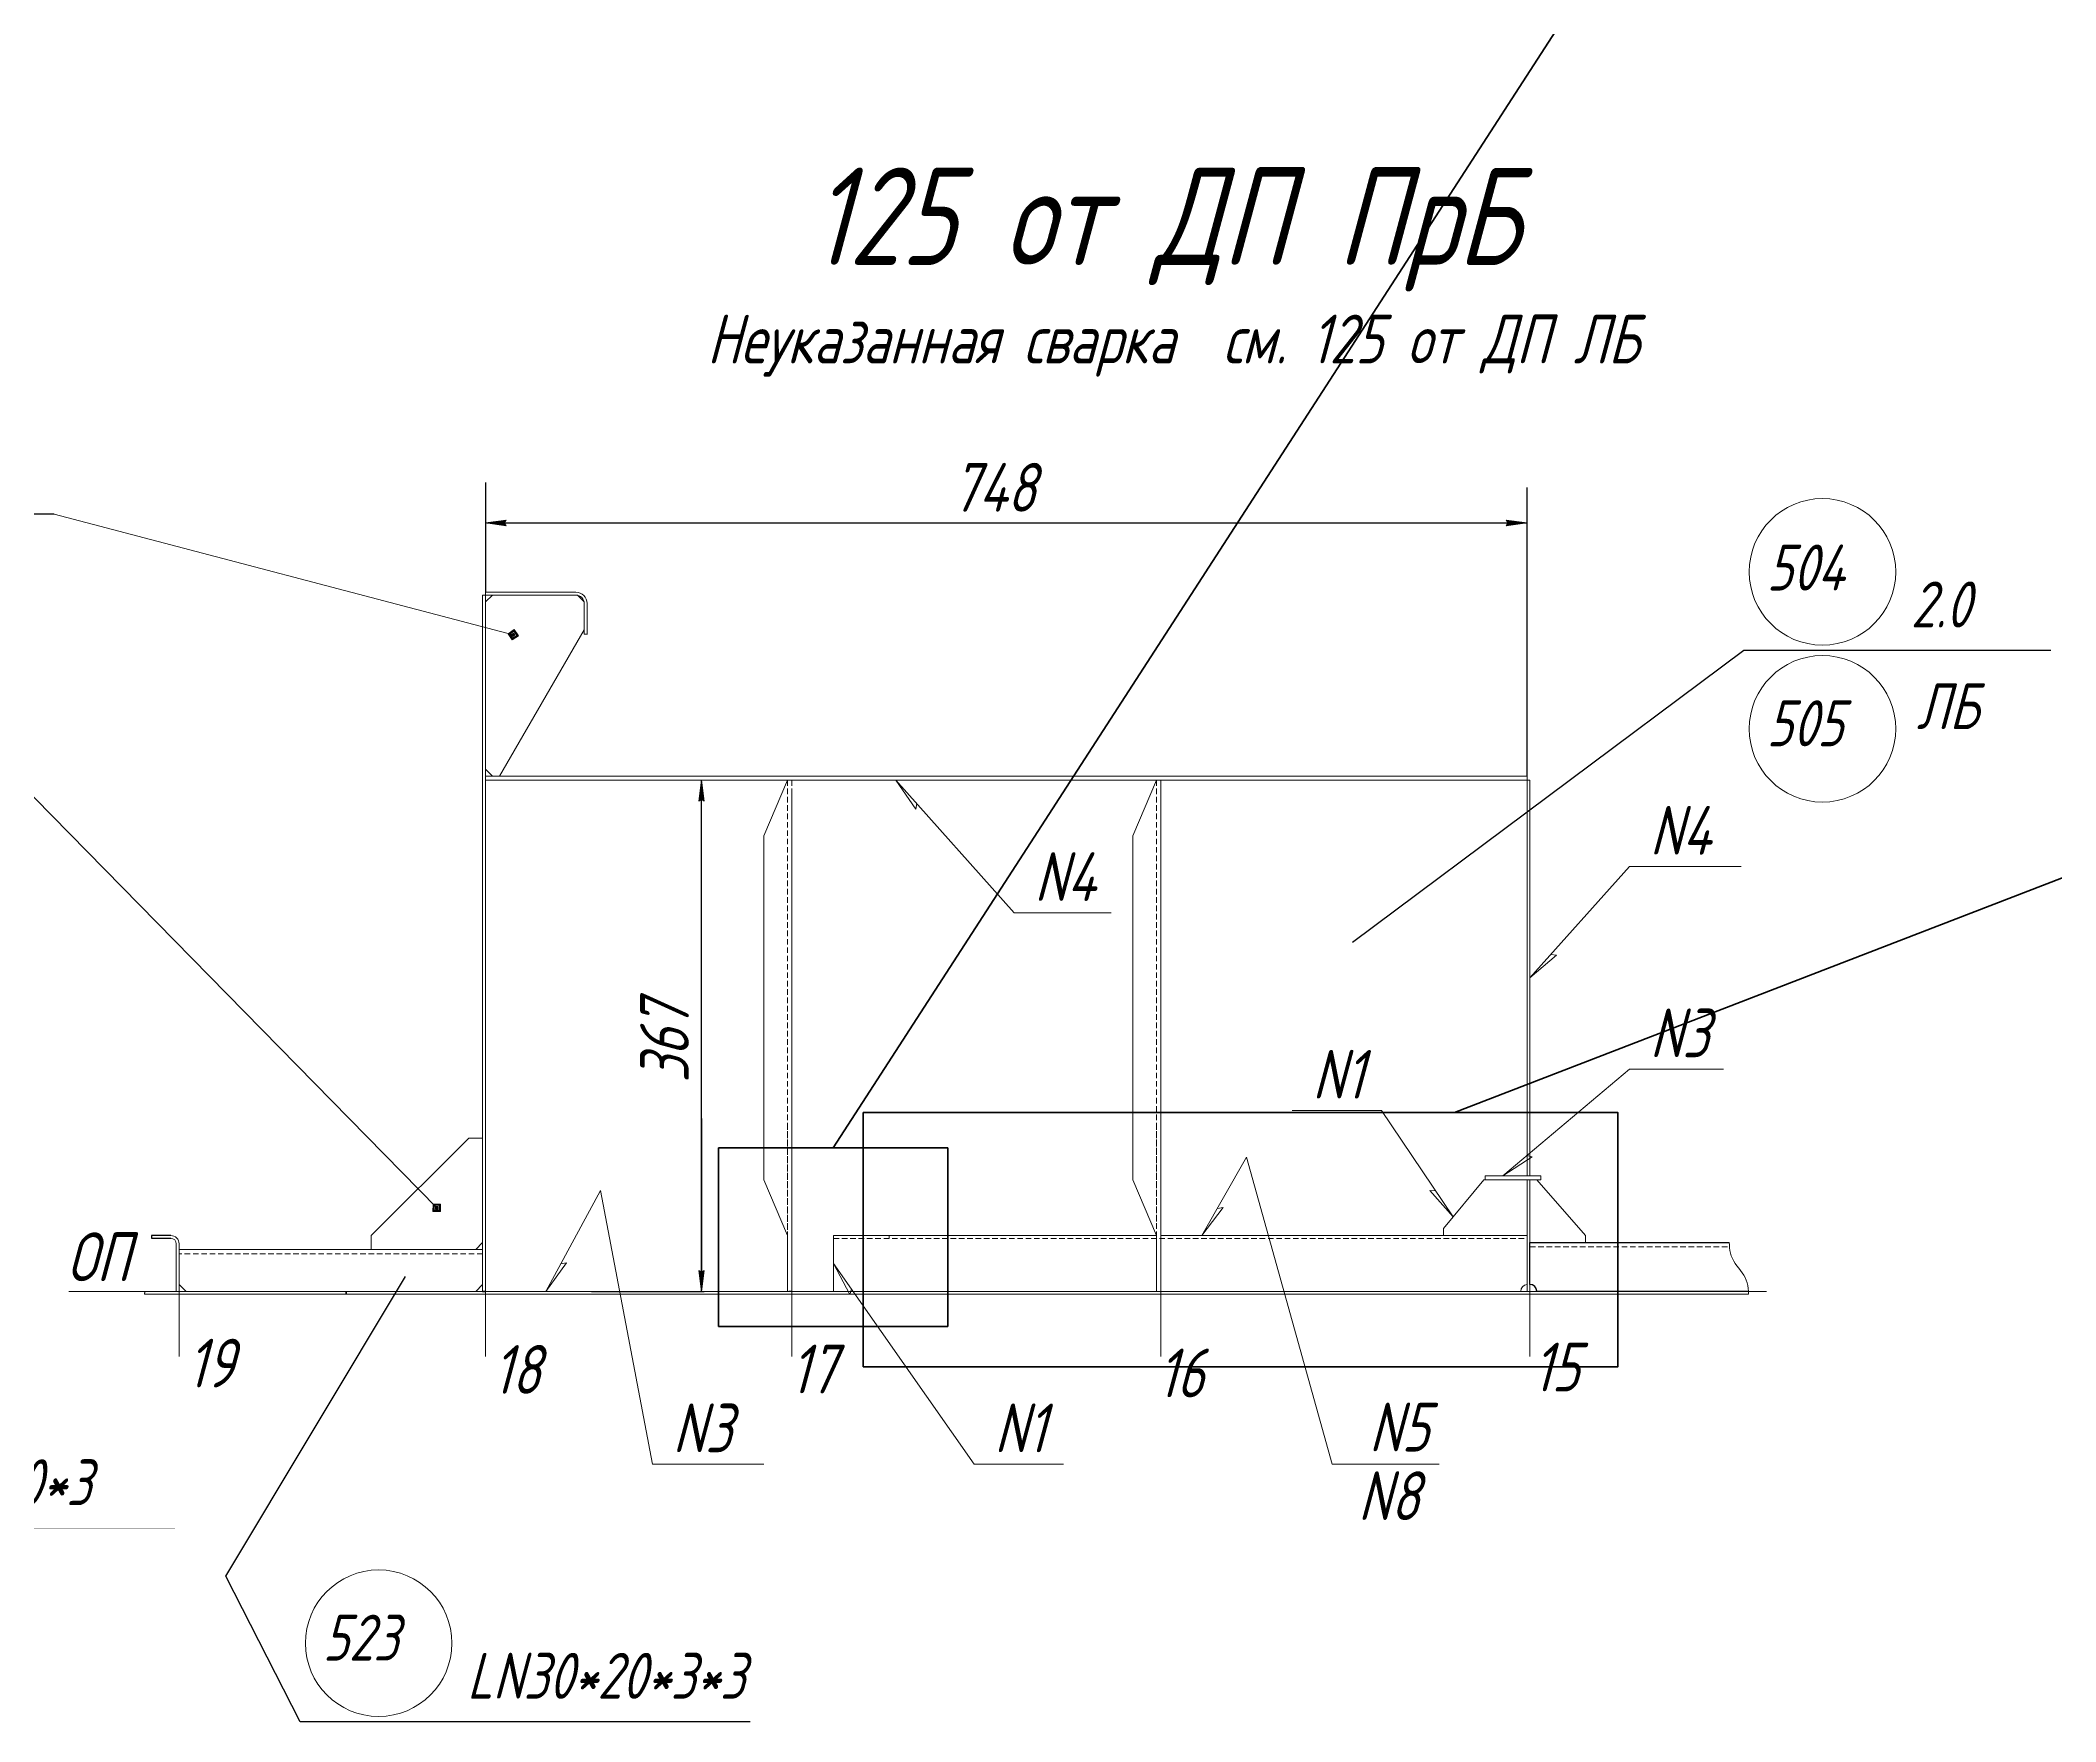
# Model space of a CAD drawing. Header units: millimetres. Extents: x 77380 to 135900, y -10260 to 17301.
# Drawn here: x 112249 to 113696, y 1125 to 2333 of the extents above; entities that cross this region are included whole.
import ezdxf

# ---------------------------------------------------------------- set-up
doc = ezdxf.new("R2010")
doc.units = ezdxf.units.MM
for name, pattern in [('K5LT32768', [0]), ('K5LT32770', [0]), ('K5LT32771', [50, 37.5, -12.5]), ('K5LT32772', [0]), ('K5LT_BASIC', [0]), ('K5LT_DASHED', [6, 4, -2]), ('K5LT_THIN', [0]), ('K5LT_THIN_INCLUDED_TO_HATCHING', [0])]:
    doc.linetypes.add(name, pattern=pattern)
doc.layers.add('4001', color=7, linetype='Continuous')
doc.styles.add('KDIMTEXTSTYLE', font='GOST_AU.SHX', dxfattribs={"width": 0.96, "oblique": 15, "height": 5})
doc.styles.add('KTEXTSTYLE', font='GOST_AU.SHX', dxfattribs={"width": 0.96, "height": 5})

# ---------------------------------------------------------------- blocks, each defined once
blk = doc.blocks.new('KDIMARROW_01')
blk.add_hatch(color=0).paths.add_polyline_path([(0, 0), (-15, 2), (-13.5, 0), (-15, -2)])
at = {"color": 0, "linetype": 'K5LT_THIN', "lineweight": 18}
for p, q in [((-13.5, 0), (-15, 2)), ((-15, 2), (0, 0)), ((0, 0), (-15, -2)), ((-15, -2), (-13.5, 0))]:
    blk.add_line(p, q, dxfattribs=at)
at = {"layer": '4001', "color": 0, "linetype": 'K5LT_THIN', "lineweight": 18}
blk.add_line((0, 0), (-1, 0), dxfattribs=at)

msp = doc.modelspace()

# ---------------------------------------------------------------- hatches: boundary and pattern name
h = msp.add_hatch(color=7)
h.paths.add_polyline_path([(112592.198, 1905.049), (112589.26, 1909.464), (112584.845, 1906.526), (112587.783, 1902.111)])
h.paths.add_polyline_path([(112590.973, 1905.296), (112589.014, 1908.239), (112586.071, 1906.28), (112588.03, 1903.337)])
h.paths.add_polyline_path([(112589.747, 1905.542), (112588.768, 1907.013), (112587.296, 1906.034), (112588.276, 1904.562)])
h = msp.add_hatch(color=7)
h.paths.add_polyline_path([(112536.148, 1491.619), (112536.199, 1496.922), (112530.896, 1496.973), (112530.845, 1491.67)])
h.paths.add_polyline_path([(112535.273, 1492.511), (112535.306, 1496.047), (112531.771, 1496.08), (112531.737, 1492.545)])
h.paths.add_polyline_path([(112534.397, 1493.404), (112534.414, 1495.171), (112532.646, 1495.188), (112532.63, 1493.42)])

# ---------------------------------------------------------------- linework, layer by layer
at = {"color": 2, "lineweight": 100}
for p, q in [((113264.422, 1562.654), (126209.614, 6562.066)), ((112818.216, 1537.293), (115195.489, 5211.912))]:
    msp.add_line(p, q, dxfattribs=at)
at = {"color": 7}
for p, q in [((112568.522, 2015.176), (112568.522, 1936.523)), ((112569.522, 1986.092), (112937.522, 1986.092)), ((112937.522, 1986.092), (113316.522, 1986.092)), ((112723.666, 1558.296), (112723.666, 1435.296)), ((112644.786, 1434.296), (112725.666, 1434.296))]:
    msp.add_line(p, q, dxfattribs=at)
for p, q in [((113316.522, 1804.296), (113316.522, 2011.475)), ((112723.666, 1434.296), (112723.666, 1801.296))]:
    msp.add_line(p, q)
at = {"color": 1, "linetype": 'K5LT32772', "true_color": 0xff0000}
for p, q in [((112258.771, 1992.427), (112038.452, 1992.427)), ((113472.345, 1894.577), (113191.265, 1684.767)), ((113692.664, 1894.577), (113472.345, 1894.577)), ((112758.729, 1125.285), (112435.502, 1125.285))]:
    msp.add_line(p, q, dxfattribs=at)
at = {"color": 1, "linetype": 'K5LT_THIN', "lineweight": 18}
for p, q in [((112258.771, 1992.427), (112588.522, 1905.788)), ((112232.301, 1801.296), (112533.522, 1494.296))]:
    msp.add_line(p, q, dxfattribs=at)
at = {"color": 7, "linetype": 'K5LT_THIN', "lineweight": 18}
for p, q in [((112566.522, 1434.296), (112566.522, 1934.296)), ((112566.522, 1934.296), (112568.522, 1934.296)), ((112566.522, 1434.296), (112566.522, 1934.296)), ((112566.522, 1934.296), (112568.522, 1934.296)), ((112566.522, 1434.296), (112566.522, 1934.296)), ((112566.522, 1934.296), (112568.522, 1934.296)), ((112568.517, 1936.296), (112568.517, 1934.296)), ((112568.517, 1936.296), (112568.522, 1936.296)), ((112568.517, 1936.296), (112568.517, 1934.296)), ((112568.517, 1936.296), (112568.522, 1936.296)), ((112568.517, 1936.296), (112568.517, 1934.296)), ((112568.517, 1936.296), (112568.522, 1936.296)), ((112568.517, 1934.296), (112568.517, 1544.296)), ((112568.517, 1934.296), (112568.517, 1544.296)), ((112568.517, 1934.296), (112568.517, 1544.296)), ((112568.522, 1934.296), (112568.522, 1936.296)), ((112568.522, 1936.296), (112633.522, 1936.296)), ((112568.522, 1934.296), (112568.522, 1936.296)), ((112568.522, 1936.296), (112633.522, 1936.296)), ((112568.522, 1934.296), (112568.522, 1936.296)), ((112568.522, 1936.296), (112633.522, 1936.296)), ((112568.522, 1929.296), (112573.522, 1934.296)), ((112568.522, 1929.296), (112573.522, 1934.296)), ((112568.522, 1929.296), (112573.522, 1934.296)), ((112633.522, 1934.296), (112568.522, 1934.296)), ((112568.522, 1934.296), (112568.522, 1434.296)), ((112568.522, 1929.296), (112573.522, 1934.296)), ((112568.522, 1929.296), (112573.522, 1934.296)), ((112568.522, 1929.296), (112573.522, 1934.296)), ((112633.522, 1934.296), (112568.522, 1934.296)), ((112568.522, 1934.296), (112568.522, 1434.296)), ((112568.522, 1929.296), (112573.522, 1934.296)), ((112568.522, 1929.296), (112573.522, 1934.296)), ((112568.522, 1929.296), (112573.522, 1934.296)), ((112633.522, 1934.296), (112568.522, 1934.296)), ((112568.522, 1934.296), (112568.522, 1434.296)), ((112568.522, 1809.296), (112568.522, 1929.296)), ((112568.522, 1809.296), (112568.522, 1929.296)), ((112568.522, 1809.296), (112568.522, 1929.296)), ((112568.522, 1809.296), (112568.522, 1929.296)), ((112568.522, 1809.296), (112568.522, 1929.296)), ((112568.522, 1809.296), (112568.522, 1929.296)), ((112573.522, 1934.296), (112634.522, 1934.296)), ((112573.522, 1934.296), (112634.522, 1934.296)), ((112573.522, 1934.296), (112633.522, 1934.296)), ((112573.522, 1934.296), (112634.522, 1934.296)), ((112573.522, 1934.296), (112634.522, 1934.296)), ((112573.522, 1934.296), (112633.522, 1934.296)), ((112573.522, 1934.296), (112634.522, 1934.296)), ((112573.522, 1934.296), (112634.522, 1934.296)), ((112573.522, 1934.296), (112633.522, 1934.296)), ((112634.522, 1934.296), (112634.624, 1934.194)), ((112634.522, 1934.296), (112634.624, 1934.194)), ((112634.522, 1934.296), (112634.624, 1934.194)), ((112634.522, 1934.296), (112634.624, 1934.194)), ((112634.522, 1934.296), (112634.624, 1934.194)), ((112634.522, 1934.296), (112634.624, 1934.194)), ((112634.624, 1934.194), (112639.42, 1929.398)), ((112634.624, 1934.194), (112639.42, 1929.398)), ((112634.624, 1934.194), (112639.42, 1929.398)), ((112634.624, 1934.194), (112639.42, 1929.398)), ((112634.624, 1934.194), (112639.42, 1929.398)), ((112634.624, 1934.194), (112639.42, 1929.398)), ((112634.624, 1934.194), (112639.42, 1929.398)), ((112634.624, 1934.194), (112639.42, 1929.398)), ((112634.624, 1934.194), (112639.42, 1929.398)), ((112639.42, 1929.398), (112639.522, 1929.296)), ((112639.42, 1929.398), (112639.522, 1929.296)), ((112639.42, 1929.398), (112639.522, 1929.296)), ((112639.42, 1929.398), (112639.522, 1929.296)), ((112639.42, 1929.398), (112639.522, 1929.296)), ((112639.42, 1929.398), (112639.522, 1929.296)), ((112639.522, 1929.296), (112639.522, 1909.296)), ((112639.522, 1929.296), (112639.522, 1909.296)), ((112639.522, 1929.296), (112639.522, 1909.296)), ((112639.522, 1929.296), (112639.522, 1909.296)), ((112639.522, 1929.296), (112639.522, 1909.296)), ((112639.522, 1929.296), (112639.522, 1909.296)), ((112639.522, 1909.296), (112639.522, 1928.296)), ((112639.522, 1906.296), (112639.522, 1928.296)), ((112639.522, 1909.296), (112639.522, 1928.296)), ((112639.522, 1906.296), (112639.522, 1928.296)), ((112639.522, 1909.296), (112639.522, 1928.296)), ((112639.522, 1906.296), (112639.522, 1928.296)), ((112641.522, 1928.296), (112641.522, 1906.296)), ((112641.522, 1928.296), (112641.522, 1906.296)), ((112641.522, 1928.296), (112641.522, 1906.296)), ((112639.522, 1909.296), (112578.522, 1804.296)), ((112639.522, 1909.296), (112578.522, 1804.296)), ((112639.522, 1909.296), (112578.522, 1804.296)), ((112639.522, 1909.296), (112578.522, 1804.296)), ((112639.522, 1909.296), (112578.522, 1804.296)), ((112639.522, 1909.296), (112578.522, 1804.296)), ((112639.522, 1909.296), (112578.522, 1804.296)), ((112639.522, 1909.296), (112578.522, 1804.296)), ((112639.522, 1909.296), (112578.522, 1804.296)), ((112589.26, 1909.464), (112584.845, 1906.526)), ((112586.071, 1906.28), (112584.845, 1906.526)), ((112584.845, 1906.526), (112587.783, 1902.111)), ((112589.014, 1908.239), (112586.071, 1906.28)), ((112587.296, 1906.034), (112586.071, 1906.28)), ((112586.071, 1906.28), (112588.03, 1903.337)), ((112588.768, 1907.013), (112587.296, 1906.034)), ((112587.296, 1906.034), (112588.276, 1904.562)), ((112587.783, 1902.111), (112592.198, 1905.049)), ((112588.03, 1903.337), (112590.973, 1905.296)), ((112588.276, 1904.562), (112589.747, 1905.542)), ((112589.747, 1905.542), (112588.768, 1907.013)), ((112590.973, 1905.296), (112589.014, 1908.239)), ((112592.198, 1905.049), (112589.26, 1909.464)), ((112641.522, 1906.296), (112639.522, 1906.296)), ((112641.522, 1906.296), (112639.522, 1906.296)), ((112641.522, 1906.296), (112639.522, 1906.296)), ((112641.52, 1905.788), (112641.52, 1905.796)), ((112641.52, 1905.788), (112641.52, 1905.796)), ((112641.52, 1905.788), (112641.52, 1905.796)), ((112573.522, 1804.296), (112568.522, 1809.296)), ((112573.522, 1804.296), (112568.522, 1809.296)), ((112573.522, 1804.296), (112568.522, 1809.296)), ((112573.522, 1804.296), (112568.522, 1809.296)), ((112573.522, 1804.296), (112568.522, 1809.296)), ((112573.522, 1804.296), (112568.522, 1809.296)), ((112573.522, 1804.296), (112568.522, 1809.296)), ((112573.522, 1804.296), (112568.522, 1809.296)), ((112573.522, 1804.296), (112568.522, 1809.296)), ((112568.522, 1801.296), (112568.522, 1804.296)), ((112568.522, 1804.296), (112618.522, 1804.296)), ((112568.522, 1801.296), (112568.522, 1804.296)), ((112568.522, 1804.296), (112618.522, 1804.296)), ((112568.522, 1801.296), (112568.522, 1804.296)), ((112568.522, 1804.296), (112618.522, 1804.296)), ((112568.522, 1801.296), (112568.522, 1434.296)), ((112568.522, 1801.296), (112618.522, 1801.296)), ((112568.522, 1801.296), (112568.522, 1434.296)), ((112568.522, 1801.296), (112618.522, 1801.296)), ((112568.522, 1801.296), (112568.522, 1434.296)), ((112568.522, 1801.296), (112618.522, 1801.296)), ((112578.522, 1804.296), (112573.522, 1804.296)), ((112578.522, 1804.296), (112573.522, 1804.296)), ((112578.522, 1804.296), (112573.522, 1804.296)), ((112578.522, 1804.296), (112573.522, 1804.296)), ((112578.522, 1804.296), (112573.522, 1804.296)), ((112578.522, 1804.296), (112573.522, 1804.296)), ((112788.522, 1804.296), (112588.522, 1804.296)), ((112788.522, 1804.296), (112588.522, 1804.296)), ((112788.522, 1804.296), (112588.522, 1804.296)), ((112618.522, 1801.296), (112788.522, 1801.296)), ((112618.522, 1801.296), (112788.522, 1801.296)), ((112618.522, 1801.296), (112788.522, 1801.296)), ((112768.522, 1761.296), (112785.522, 1801.296)), ((112768.522, 1761.296), (112785.522, 1801.296)), ((112768.522, 1761.296), (112785.522, 1801.296)), ((113050.522, 1804.296), (112788.522, 1804.296)), ((113050.522, 1804.296), (112788.522, 1804.296)), ((113050.522, 1804.296), (112788.522, 1804.296)), ((112788.522, 1801.296), (113050.522, 1801.296)), ((112788.522, 1801.296), (113050.522, 1801.296)), ((112788.522, 1801.296), (113050.522, 1801.296)), ((112788.522, 1795.095), (112788.522, 1474.296)), ((112788.522, 1795.095), (112788.522, 1474.296)), ((112788.522, 1795.095), (112788.522, 1474.296)), ((112863.323, 1801.296), (112877.514, 1780.452)), ((112948.323, 1706.057), (112863.323, 1801.296)), ((113033.522, 1761.296), (113050.522, 1801.296)), ((113033.522, 1761.296), (113050.522, 1801.296)), ((113033.522, 1761.296), (113050.522, 1801.296)), ((113053.522, 1804.296), (113050.522, 1804.296)), ((113053.522, 1804.296), (113050.522, 1804.296)), ((113053.522, 1804.296), (113050.522, 1804.296)), ((113053.522, 1804.296), (113050.522, 1804.296)), ((113053.522, 1804.296), (113050.522, 1804.296)), ((113053.522, 1804.296), (113050.522, 1804.296)), ((113313.522, 1804.296), (113053.522, 1804.296)), ((113313.522, 1804.296), (113053.522, 1804.296)), ((113313.522, 1804.296), (113053.522, 1804.296)), ((113053.522, 1801.296), (113276.522, 1801.296)), ((113053.522, 1801.296), (113053.522, 1474.296)), ((113053.522, 1801.296), (113276.522, 1801.296)), ((113053.522, 1801.296), (113053.522, 1474.296)), ((113053.522, 1801.296), (113276.522, 1801.296)), ((113053.522, 1801.296), (113053.522, 1474.296)), ((113316.522, 1804.296), (113276.522, 1804.296)), ((113316.522, 1804.296), (113276.522, 1804.296)), ((113316.522, 1804.296), (113276.522, 1804.296)), ((113316.522, 1801.296), (113276.522, 1801.296)), ((113316.522, 1801.296), (113276.522, 1801.296)), ((113316.522, 1801.296), (113276.522, 1801.296)), ((113316.522, 1804.296), (113316.522, 1801.296)), ((113316.522, 1804.296), (113316.522, 1801.296)), ((113316.522, 1804.296), (113316.522, 1801.296)), ((113316.522, 1517.296), (113316.522, 1801.296)), ((113316.522, 1801.296), (113316.522, 1517.296)), ((113318.522, 1801.296), (113316.522, 1801.296)), ((113316.522, 1517.296), (113316.522, 1801.296)), ((113316.522, 1801.296), (113316.522, 1517.296)), ((113318.522, 1801.296), (113316.522, 1801.296)), ((113316.522, 1517.296), (113316.522, 1801.296)), ((113316.522, 1801.296), (113316.522, 1517.296)), ((113318.522, 1801.296), (113316.522, 1801.296)), ((113318.522, 1801.296), (113318.522, 1517.296)), ((113318.522, 1801.296), (113318.522, 1517.296)), ((113318.522, 1801.296), (113318.522, 1517.296)), ((112877.514, 1780.452), (112878.305, 1784.509)), ((112768.522, 1761.296), (112768.522, 1514.296)), ((112768.522, 1761.296), (112768.522, 1514.296)), ((112768.522, 1761.296), (112768.522, 1514.296)), ((113033.522, 1761.296), (113033.522, 1514.296)), ((113033.522, 1761.296), (113033.522, 1514.296)), ((113033.522, 1761.296), (113033.522, 1514.296)), ((113390.229, 1739.296), (113318.522, 1659.296)), ((113390.229, 1739.296), (113459.678, 1739.296)), ((113390.229, 1739.296), (113470.261, 1739.296)), ((112948.323, 1706.057), (113017.772, 1706.057)), ((113318.522, 1659.296), (113337.659, 1675.715)), ((113337.659, 1675.715), (113333.54, 1676.051)), ((113390.229, 1593.825), (113299.04, 1517.296)), ((113390.229, 1593.825), (113457.693, 1593.825)), ((113212.075, 1564.131), (113147.917, 1564.131)), ((113212.075, 1564.131), (113263.514, 1487.808)), ((112556.522, 1544.296), (112486.522, 1474.296)), ((112556.522, 1544.296), (112486.522, 1474.296)), ((112556.522, 1544.296), (112486.522, 1474.296)), ((112566.522, 1544.296), (112556.522, 1544.296)), ((112566.522, 1544.296), (112556.522, 1544.296)), ((112566.522, 1544.296), (112556.522, 1544.296)), ((112566.522, 1469.296), (112566.522, 1544.296)), ((112566.522, 1469.296), (112566.522, 1544.296)), ((112566.522, 1469.296), (112566.522, 1544.296)), ((113053.522, 1434.296), (113053.522, 1544.296)), ((113053.522, 1434.296), (113053.522, 1544.296)), ((113053.522, 1434.296), (113053.522, 1544.296)), ((113115.022, 1530.562), (113083.048, 1474.296)), ((113115.022, 1530.562), (113176.522, 1310.186)), ((113299.04, 1517.296), (113320.305, 1530.846)), ((113320.305, 1530.846), (113316.275, 1531.76)), ((112651.086, 1506.796), (112611.83, 1434.296)), ((112651.086, 1506.796), (112688.522, 1310.186)), ((112785.522, 1474.296), (112768.522, 1514.296)), ((112785.522, 1474.296), (112768.522, 1514.296)), ((112785.522, 1474.296), (112768.522, 1514.296)), ((113050.522, 1474.296), (113033.522, 1514.296)), ((113050.522, 1474.296), (113033.522, 1514.296)), ((113050.522, 1474.296), (113033.522, 1514.296)), ((113263.514, 1487.808), (113246.813, 1506.7)), ((113246.813, 1506.7), (113250.939, 1506.466)), ((112530.896, 1496.973), (112530.845, 1491.67)), ((112530.845, 1491.67), (112536.148, 1491.619)), ((112531.771, 1496.08), (112530.896, 1496.973)), ((112536.199, 1496.922), (112530.896, 1496.973)), ((112531.771, 1496.08), (112531.737, 1492.545)), ((112531.737, 1492.545), (112535.273, 1492.511)), ((112532.646, 1495.188), (112531.771, 1496.08)), ((112535.306, 1496.047), (112531.771, 1496.08)), ((112532.646, 1495.188), (112532.63, 1493.42)), ((112532.63, 1493.42), (112534.397, 1493.404)), ((112534.414, 1495.171), (112532.646, 1495.188)), ((112534.397, 1493.404), (112534.414, 1495.171)), ((112535.273, 1492.511), (112535.306, 1496.047)), ((112536.148, 1491.619), (112536.199, 1496.922)), ((113083.048, 1474.296), (113098.261, 1494.405)), ((113098.261, 1494.405), (113094.164, 1493.858)), ((112346.523, 1434.296), (112346.523, 1468.369)), ((112346.523, 1434.296), (112346.523, 1468.369)), ((112346.523, 1434.296), (112346.523, 1468.369)), ((112348.522, 1434.296), (112348.522, 1468.369)), ((112348.522, 1434.296), (112348.522, 1468.369)), ((112348.522, 1434.296), (112348.522, 1468.369)), ((112566.522, 1464.296), (112348.522, 1464.296)), ((112348.522, 1464.296), (112348.522, 1439.296)), ((112566.522, 1464.296), (112348.522, 1464.296)), ((112348.522, 1464.296), (112348.522, 1439.296)), ((112566.522, 1464.296), (112348.522, 1464.296)), ((112348.522, 1464.296), (112348.522, 1439.296)), ((112486.522, 1474.296), (112486.522, 1464.296)), ((112486.522, 1474.296), (112486.522, 1464.296)), ((112486.522, 1474.296), (112486.522, 1464.296)), ((112486.522, 1464.296), (112556.522, 1464.296)), ((112486.522, 1464.296), (112556.522, 1464.296)), ((112486.522, 1464.296), (112556.522, 1464.296)), ((112556.522, 1464.296), (112561.522, 1464.296)), ((112556.522, 1464.296), (112561.522, 1464.296)), ((112556.522, 1464.296), (112561.522, 1464.296)), ((112561.522, 1464.296), (112566.522, 1469.296)), ((112561.522, 1464.296), (112566.522, 1469.296)), ((112561.522, 1464.296), (112566.522, 1469.296)), ((112566.522, 1439.296), (112566.522, 1464.296)), ((112566.522, 1439.296), (112566.522, 1464.296)), ((112566.522, 1439.296), (112566.522, 1464.296)), ((112785.522, 1434.296), (112785.522, 1474.296)), ((112785.522, 1434.296), (112785.522, 1474.296)), ((112785.522, 1434.296), (112785.522, 1474.296)), ((112785.522, 1434.296), (112785.522, 1474.296)), ((112785.522, 1434.296), (112785.522, 1474.296)), ((112785.522, 1434.296), (112785.522, 1474.296)), ((112788.522, 1434.362), (112788.522, 1474.362)), ((112788.522, 1434.362), (112788.522, 1474.362)), ((112788.522, 1434.362), (112788.522, 1474.362)), ((112788.522, 1434.296), (112788.522, 1474.296)), ((112788.522, 1474.296), (112788.522, 1434.296)), ((112788.522, 1434.296), (112788.522, 1474.296)), ((112788.522, 1474.296), (112788.522, 1434.296)), ((112788.522, 1434.296), (112788.522, 1474.296)), ((112788.522, 1474.296), (112788.522, 1434.296)), ((112818.522, 1474.296), (112818.522, 1434.296)), ((112818.522, 1474.296), (113050.522, 1474.296)), ((112818.522, 1474.296), (112818.522, 1434.296)), ((112818.522, 1474.296), (113050.522, 1474.296)), ((112818.522, 1474.296), (112818.522, 1434.296)), ((112818.522, 1474.296), (113050.522, 1474.296)), ((113050.522, 1434.296), (113050.522, 1474.296)), ((113050.522, 1434.296), (113050.522, 1474.296)), ((113050.522, 1434.296), (113050.522, 1474.296)), ((113050.522, 1434.296), (113050.522, 1474.296)), ((113050.522, 1434.296), (113050.522, 1474.296)), ((113050.522, 1434.296), (113050.522, 1474.296)), ((113053.522, 1434.362), (113053.522, 1474.362)), ((113053.522, 1434.362), (113053.522, 1474.362)), ((113053.522, 1434.362), (113053.522, 1474.362)), ((113053.522, 1434.296), (113053.522, 1474.296)), ((113053.522, 1474.296), (113250.359, 1474.296)), ((113053.522, 1434.296), (113053.522, 1474.296)), ((113053.522, 1474.296), (113250.359, 1474.296)), ((113053.522, 1434.296), (113053.522, 1474.296)), ((113053.522, 1474.296), (113250.359, 1474.296)), ((113053.522, 1434.296), (113053.522, 1472.296)), ((113053.522, 1434.296), (113053.522, 1472.296)), ((113053.522, 1434.296), (113053.522, 1472.296)), ((113250.359, 1474.296), (113256.522, 1474.369)), ((113250.359, 1474.296), (113256.522, 1474.369)), ((113250.359, 1474.296), (113256.522, 1474.369)), ((112611.83, 1434.296), (112626.628, 1454.713)), ((112626.628, 1454.713), (112622.543, 1454.082)), ((112818.522, 1454.296), (112830.175, 1431.934)), ((112919.522, 1310.186), (112818.522, 1454.296)), ((113488.618, 1434.296), (112269.287, 1434.296)), ((112348.522, 1439.296), (112353.522, 1434.296)), ((112348.522, 1439.296), (112353.522, 1434.296)), ((112348.522, 1439.296), (112353.522, 1434.296)), ((112353.522, 1434.296), (112561.522, 1434.296)), ((112353.522, 1434.296), (112561.522, 1434.296)), ((112353.522, 1434.296), (112561.522, 1434.296)), ((112468.522, 1434.296), (112624.684, 1434.296)), ((112468.522, 1434.296), (112624.684, 1434.296)), ((112468.522, 1434.296), (112624.684, 1434.296)), ((112561.522, 1434.296), (112566.522, 1439.296)), ((112561.522, 1434.296), (112566.522, 1439.296)), ((112561.522, 1434.296), (112566.522, 1439.296)), ((112566.522, 1434.296), (112568.522, 1434.296)), ((112566.522, 1434.296), (112568.522, 1434.296)), ((112566.522, 1434.296), (112568.522, 1434.296)), ((112698.522, 1434.296), (112624.684, 1434.296)), ((112698.522, 1434.296), (112624.684, 1434.296)), ((112698.522, 1434.296), (112624.684, 1434.296)), ((112785.522, 1434.296), (112698.522, 1434.296)), ((112785.522, 1434.296), (112698.522, 1434.296)), ((112785.522, 1434.296), (112698.522, 1434.296)), ((112785.522, 1434.296), (112788.522, 1434.296)), ((112785.522, 1434.296), (112788.522, 1434.296)), ((112785.522, 1434.296), (112788.522, 1434.296)), ((112785.522, 1434.296), (112788.522, 1434.296)), ((112785.522, 1434.296), (112788.522, 1434.296)), ((112785.522, 1434.296), (112788.522, 1434.296)), ((112786.522, 1434.362), (112786.522, 1434.296)), ((112786.522, 1434.362), (112788.522, 1434.362)), ((112786.522, 1434.362), (112786.522, 1434.296)), ((112786.522, 1434.362), (112788.522, 1434.362)), ((112786.522, 1434.362), (112786.522, 1434.296)), ((112786.522, 1434.362), (112788.522, 1434.362)), ((112786.522, 1434.296), (112788.522, 1434.296)), ((112786.522, 1434.296), (112788.522, 1434.296)), ((112786.522, 1434.296), (112788.522, 1434.296)), ((112786.522, 1434.296), (112788.522, 1434.296)), ((112786.522, 1434.296), (112788.522, 1434.296)), ((112786.522, 1434.296), (112788.522, 1434.296)), ((112788.522, 1434.362), (112788.522, 1434.296)), ((112788.522, 1434.362), (112788.522, 1434.296)), ((112788.522, 1434.362), (112788.522, 1434.296)), ((113050.522, 1434.296), (112788.522, 1434.296)), ((113050.522, 1434.296), (112788.522, 1434.296)), ((113050.522, 1434.296), (112788.522, 1434.296)), ((112830.175, 1431.934), (112831.435, 1435.871)), ((113176.522, 1434.296), (113053.522, 1434.296)), ((113176.522, 1434.296), (113053.522, 1434.296)), ((113176.522, 1434.296), (113053.522, 1434.296)), ((113176.522, 1434.296), (113053.522, 1434.296)), ((113176.522, 1434.296), (113053.522, 1434.296)), ((113176.522, 1434.296), (113053.522, 1434.296)), ((113247.627, 1434.296), (113176.522, 1434.296)), ((113247.627, 1434.296), (113176.522, 1434.296)), ((113247.627, 1434.296), (113176.522, 1434.296)), ((113475.652, 1434.296), (113247.627, 1434.296)), ((113475.652, 1434.296), (113247.627, 1434.296)), ((113475.652, 1434.296), (113247.627, 1434.296)), ((112624.684, 1432.296), (112468.522, 1432.296)), ((112624.684, 1432.296), (112468.522, 1432.296)), ((112624.684, 1432.296), (112468.522, 1432.296)), ((112698.522, 1432.296), (112624.684, 1432.296)), ((112698.522, 1432.296), (112624.684, 1432.296)), ((112698.522, 1432.296), (112624.684, 1432.296)), ((113053.522, 1432.296), (112698.522, 1432.296)), ((113053.522, 1432.296), (112698.522, 1432.296)), ((113053.522, 1432.296), (112698.522, 1432.296)), ((113053.522, 1432.296), (113176.522, 1432.296)), ((113053.522, 1432.296), (113176.522, 1432.296)), ((113053.522, 1432.296), (113176.522, 1432.296)), ((113176.522, 1432.296), (113250.359, 1432.296)), ((113176.522, 1432.296), (113250.359, 1432.296)), ((113176.522, 1432.296), (113250.359, 1432.296)), ((113250.359, 1432.296), (113475.652, 1432.296)), ((113250.359, 1432.296), (113475.652, 1432.296)), ((113250.359, 1432.296), (113475.652, 1432.296)), ((112688.522, 1310.186), (112768.522, 1310.186)), ((112919.522, 1310.186), (112983.679, 1310.186)), ((113176.522, 1310.186), (113253.441, 1310.186))]:
    msp.add_line(p, q, dxfattribs=at)
at = {"color": 7, "linetype": 'K5LT32768', "lineweight": 18}
for p, q in [((112566.522, 1934.296), (112566.522, 1434.296)), ((112566.522, 1934.296), (112566.522, 1434.296)), ((112566.522, 1934.296), (112566.522, 1434.296)), ((112568.522, 1434.296), (112568.522, 1934.296)), ((112568.522, 1434.296), (112568.522, 1934.296)), ((112568.522, 1434.296), (112568.522, 1934.296)), ((112568.522, 1801.296), (112568.522, 1434.296)), ((112568.522, 1801.296), (112568.522, 1434.296)), ((112568.522, 1801.296), (112568.522, 1434.296)), ((112568.547, 1804.296), (112568.547, 1544.296)), ((112568.547, 1804.296), (112568.547, 1544.296)), ((112568.547, 1804.296), (112568.547, 1544.296)), ((113256.522, 1479.369), (113285.522, 1514.369)), ((113256.522, 1479.369), (113285.522, 1514.369)), ((113256.522, 1479.369), (113285.522, 1514.369)), ((113316.522, 1514.369), (113285.522, 1514.369)), ((113316.522, 1514.369), (113285.522, 1514.369)), ((113316.522, 1514.369), (113285.522, 1514.369)), ((113286.522, 1517.296), (113326.522, 1517.296)), ((113286.522, 1517.296), (113286.522, 1514.296)), ((113286.522, 1517.296), (113326.522, 1517.296)), ((113286.522, 1517.296), (113286.522, 1514.296)), ((113286.522, 1517.296), (113326.522, 1517.296)), ((113286.522, 1517.296), (113286.522, 1514.296)), ((113326.522, 1514.296), (113286.522, 1514.296)), ((113326.522, 1514.296), (113286.522, 1514.296)), ((113326.522, 1514.296), (113286.522, 1514.296)), ((113316.522, 1474.369), (113316.522, 1514.369)), ((113316.522, 1474.369), (113316.522, 1514.369)), ((113316.522, 1474.369), (113316.522, 1514.369)), ((113316.522, 1434.296), (113316.522, 1514.296)), ((113316.522, 1434.296), (113316.522, 1514.296)), ((113316.522, 1434.296), (113316.522, 1514.296)), ((113318.522, 1514.296), (113318.522, 1439.296)), ((113318.522, 1514.296), (113323.522, 1514.296)), ((113318.522, 1514.296), (113318.522, 1439.296)), ((113318.522, 1514.296), (113323.522, 1514.296)), ((113318.522, 1514.296), (113318.522, 1439.296)), ((113318.522, 1514.296), (113323.522, 1514.296)), ((113318.522, 1509.294), (113318.522, 1469.294)), ((113318.522, 1509.294), (113318.522, 1469.294)), ((113318.522, 1509.294), (113318.522, 1469.294)), ((113323.522, 1514.296), (113358.522, 1474.294)), ((113323.522, 1514.296), (113358.522, 1474.294)), ((113323.522, 1514.296), (113358.522, 1474.294)), ((113326.522, 1517.296), (113326.522, 1514.296)), ((113326.522, 1517.296), (113326.522, 1514.296)), ((113326.522, 1517.296), (113326.522, 1514.296)), ((113256.522, 1474.369), (113256.522, 1479.369)), ((113256.522, 1474.369), (113256.522, 1479.369)), ((113256.522, 1474.369), (113256.522, 1479.369)), ((113316.522, 1474.369), (113256.522, 1474.369)), ((113316.522, 1474.369), (113256.522, 1474.369)), ((113316.522, 1474.369), (113256.522, 1474.369)), ((113358.522, 1469.294), (113318.522, 1469.294)), ((113358.522, 1469.294), (113318.522, 1469.294)), ((113358.522, 1469.294), (113318.522, 1469.294)), ((113358.522, 1469.294), (113358.522, 1474.294)), ((113358.522, 1469.294), (113358.522, 1474.294)), ((113358.522, 1469.294), (113358.522, 1474.294)), ((112468.522, 1434.296), (112323.842, 1434.296)), ((112468.522, 1434.296), (112323.842, 1434.296)), ((112468.522, 1434.296), (112323.842, 1434.296)), ((112598.522, 1434.296), (112468.522, 1434.296)), ((112598.522, 1434.296), (112468.522, 1434.296)), ((112598.522, 1434.296), (112468.522, 1434.296)), ((112598.522, 1434.296), (112568.522, 1434.296)), ((112598.522, 1434.296), (112568.522, 1434.296)), ((112598.522, 1434.296), (112568.522, 1434.296)), ((113318.522, 1439.295), (113318.522, 1434.294)), ((113318.522, 1439.295), (113318.522, 1434.294)), ((113318.522, 1439.295), (113318.522, 1434.294)), ((112468.522, 1432.296), (112323.842, 1432.296)), ((112468.522, 1432.296), (112323.842, 1432.296)), ((112468.522, 1432.296), (112323.842, 1432.296)), ((112468.522, 1432.296), (112598.522, 1432.296)), ((112468.522, 1432.296), (112598.522, 1432.296)), ((112468.522, 1432.296), (112598.522, 1432.296))]:
    msp.add_line(p, q, dxfattribs=at)
at = {"color": 7, "linetype": 'K5LT_DASHED', "lineweight": 18}
for p, q in [((112785.522, 1801.296), (112785.522, 1474.296)), ((112785.522, 1801.296), (112785.522, 1474.296)), ((112785.522, 1801.296), (112785.522, 1474.296)), ((112788.522, 1801.296), (112788.522, 1795.095)), ((112788.522, 1801.296), (112788.522, 1795.095)), ((112788.522, 1801.296), (112788.522, 1795.095)), ((113050.522, 1801.296), (113050.522, 1474.296)), ((113050.522, 1801.296), (113053.522, 1801.296)), ((113050.522, 1801.296), (113050.522, 1474.296)), ((113050.522, 1801.296), (113053.522, 1801.296)), ((113050.522, 1801.296), (113050.522, 1474.296)), ((113050.522, 1801.296), (113053.522, 1801.296)), ((112785.522, 1554.362), (112785.522, 1474.362)), ((112785.522, 1554.362), (112785.522, 1474.362)), ((112785.522, 1554.362), (112785.522, 1474.362)), ((112785.522, 1554.296), (112785.522, 1479.318)), ((112785.522, 1554.296), (112785.522, 1479.318)), ((112785.522, 1554.296), (112785.522, 1479.318)), ((112788.522, 1554.362), (112788.522, 1474.362)), ((112788.522, 1554.362), (112788.522, 1474.362)), ((112788.522, 1554.362), (112788.522, 1474.362)), ((112788.522, 1554.296), (112788.522, 1479.318)), ((112788.522, 1554.296), (112788.522, 1479.318)), ((112788.522, 1554.296), (112788.522, 1479.318)), ((113050.522, 1554.362), (113050.522, 1479.296)), ((113050.522, 1554.362), (113050.522, 1479.296)), ((113050.522, 1554.362), (113050.522, 1479.296)), ((113053.522, 1554.362), (113053.522, 1479.296)), ((113053.522, 1554.362), (113053.522, 1479.296)), ((113053.522, 1554.362), (113053.522, 1479.296)), ((113053.522, 1542.296), (113053.522, 1474.295)), ((113053.522, 1542.296), (113053.522, 1474.295)), ((113053.522, 1542.296), (113053.522, 1474.295)), ((112818.522, 1434.296), (112818.522, 1474.296)), ((112818.522, 1474.296), (113033.522, 1474.296)), ((112818.522, 1434.296), (112818.522, 1474.296)), ((112818.522, 1474.296), (113033.522, 1474.296)), ((112818.522, 1434.296), (112818.522, 1474.296)), ((112818.522, 1474.296), (113033.522, 1474.296)), ((112818.522, 1472.296), (113316.522, 1472.296)), ((112818.522, 1472.296), (113316.522, 1472.296)), ((112818.522, 1472.296), (113316.522, 1472.296)), ((112858.522, 1472.296), (112858.522, 1474.296)), ((112858.522, 1472.296), (112858.522, 1474.296)), ((112858.522, 1472.296), (112858.522, 1474.296)), ((113318.522, 1466.294), (113461.936, 1466.294)), ((113318.522, 1466.294), (113461.936, 1466.294)), ((113318.522, 1466.294), (113461.936, 1466.294)), ((112566.522, 1461.296), (112348.522, 1461.296)), ((112566.522, 1461.296), (112348.522, 1461.296)), ((112566.522, 1461.296), (112348.522, 1461.296))]:
    msp.add_line(p, q, dxfattribs=at)
at = {"color": 7, "linetype": 'K5LT_THIN'}
for p, q in [((112342.522, 1474.369), (112328.594, 1474.369)), ((112328.594, 1474.369), (112328.594, 1472.369)), ((112342.522, 1474.369), (112328.594, 1474.369)), ((112328.594, 1474.369), (112328.594, 1472.369)), ((112342.522, 1474.369), (112328.594, 1474.369)), ((112328.594, 1474.369), (112328.594, 1472.369)), ((112328.594, 1472.369), (112342.522, 1472.369)), ((112328.594, 1472.369), (112342.522, 1472.369)), ((112328.594, 1472.369), (112342.522, 1472.369)), ((113318.522, 1439.295), (113318.522, 1469.294)), ((113318.522, 1469.294), (113461.74, 1469.294)), ((113318.522, 1439.295), (113318.522, 1469.294)), ((113318.522, 1469.294), (113461.74, 1469.294)), ((113318.522, 1439.295), (113318.522, 1469.294)), ((113318.522, 1469.294), (113461.74, 1469.294)), ((113475.533, 1434.294), (113323.524, 1434.294)), ((113475.533, 1434.294), (113323.524, 1434.294)), ((113475.533, 1434.294), (113323.524, 1434.294))]:
    msp.add_line(p, q, dxfattribs=at)
at = {"color": 7, "linetype": 'K5LT_THIN_INCLUDED_TO_HATCHING', "lineweight": 18}
for p, q in [((113461.833, 1467.697), (113461.74, 1469.294)), ((113461.833, 1467.697), (113461.74, 1469.294)), ((113461.833, 1467.697), (113461.74, 1469.294)), ((113461.998, 1465.622), (113461.833, 1467.697)), ((113461.998, 1465.622), (113461.833, 1467.697)), ((113461.998, 1465.622), (113461.833, 1467.697)), ((113462.261, 1463.585), (113461.998, 1465.622)), ((113462.261, 1463.585), (113461.998, 1465.622)), ((113462.261, 1463.585), (113461.998, 1465.622)), ((113462.668, 1461.601), (113462.261, 1463.585)), ((113462.668, 1461.601), (113462.261, 1463.585)), ((113462.668, 1461.601), (113462.261, 1463.585)), ((113463.246, 1459.682), (113462.668, 1461.601)), ((113463.246, 1459.682), (113462.668, 1461.601)), ((113463.246, 1459.682), (113462.668, 1461.601)), ((113464.01, 1457.832), (113463.246, 1459.682)), ((113464.01, 1457.832), (113463.246, 1459.682)), ((113464.01, 1457.832), (113463.246, 1459.682)), ((113464.953, 1456.05), (113464.01, 1457.832)), ((113464.953, 1456.05), (113464.01, 1457.832)), ((113464.953, 1456.05), (113464.01, 1457.832)), ((113466.052, 1454.326), (113464.953, 1456.05)), ((113466.052, 1454.326), (113464.953, 1456.05)), ((113466.052, 1454.326), (113464.953, 1456.05)), ((113467.265, 1452.646), (113466.052, 1454.326)), ((113467.265, 1452.646), (113466.052, 1454.326)), ((113467.265, 1452.646), (113466.052, 1454.326)), ((113468.544, 1450.99), (113467.265, 1452.646)), ((113468.544, 1450.99), (113467.265, 1452.646)), ((113468.544, 1450.99), (113467.265, 1452.646)), ((113469.829, 1449.337), (113468.544, 1450.99)), ((113469.829, 1449.337), (113468.544, 1450.99)), ((113469.829, 1449.337), (113468.544, 1450.99)), ((113471.063, 1447.664), (113469.829, 1449.337)), ((113471.063, 1447.664), (113469.829, 1449.337)), ((113471.063, 1447.664), (113469.829, 1449.337)), ((113472.192, 1445.952), (113471.063, 1447.664)), ((113472.192, 1445.952), (113471.063, 1447.664)), ((113472.192, 1445.952), (113471.063, 1447.664)), ((112323.771, 1433.046), (112323.742, 1432.796)), ((112323.771, 1433.046), (112323.742, 1432.796)), ((112323.771, 1433.046), (112323.742, 1432.796)), ((112323.842, 1433.296), (112323.771, 1433.046)), ((112323.842, 1433.296), (112323.771, 1433.046)), ((112323.842, 1433.296), (112323.771, 1433.046)), ((112323.842, 1434.296), (112323.912, 1434.046)), ((112323.842, 1434.296), (112323.912, 1434.046)), ((112323.842, 1434.296), (112323.912, 1434.046)), ((112323.912, 1433.546), (112323.842, 1433.296)), ((112323.912, 1433.546), (112323.842, 1433.296)), ((112323.912, 1433.546), (112323.842, 1433.296)), ((112323.912, 1434.046), (112323.942, 1433.796)), ((112323.912, 1434.046), (112323.942, 1433.796)), ((112323.912, 1434.046), (112323.942, 1433.796)), ((112323.942, 1433.796), (112323.912, 1433.546)), ((112323.942, 1433.796), (112323.912, 1433.546)), ((112323.942, 1433.796), (112323.912, 1433.546)), ((113473.175, 1444.185), (113472.192, 1445.952)), ((113473.175, 1444.185), (113472.192, 1445.952)), ((113473.175, 1444.185), (113472.192, 1445.952)), ((113473.982, 1442.352), (113473.175, 1444.185)), ((113473.982, 1442.352), (113473.175, 1444.185)), ((113473.982, 1442.352), (113473.175, 1444.185)), ((113474.604, 1440.449), (113473.982, 1442.352)), ((113474.604, 1440.449), (113473.982, 1442.352)), ((113474.604, 1440.449), (113473.982, 1442.352)), ((113475.049, 1438.479), (113474.604, 1440.449)), ((113475.049, 1438.479), (113474.604, 1440.449)), ((113475.049, 1438.479), (113474.604, 1440.449)), ((113475.343, 1436.453), (113475.049, 1438.479)), ((113475.343, 1436.453), (113475.049, 1438.479)), ((113475.343, 1436.453), (113475.049, 1438.479)), ((113475.527, 1434.385), (113475.343, 1436.453)), ((113475.527, 1434.385), (113475.343, 1436.453)), ((113475.527, 1434.385), (113475.343, 1436.453)), ((113475.652, 1432.296), (113475.527, 1434.385)), ((113475.652, 1432.296), (113475.527, 1434.385)), ((113475.652, 1432.296), (113475.527, 1434.385)), ((112323.742, 1432.796), (112323.771, 1432.546)), ((112323.742, 1432.796), (112323.771, 1432.546)), ((112323.742, 1432.796), (112323.771, 1432.546)), ((112323.771, 1432.546), (112323.842, 1432.296)), ((112323.771, 1432.546), (112323.842, 1432.296)), ((112323.771, 1432.546), (112323.842, 1432.296))]:
    msp.add_line(p, q, dxfattribs=at)
at = {"color": 1, "linetype": 'K5LT32770', "lineweight": 0, "true_color": 0xff0000}
for p, q in [((112348.522, 1434.296), (112348.522, 1387.421)), ((112568.522, 1434.296), (112568.522, 1387.421)), ((112788.522, 1434.296), (112788.522, 1387.421)), ((113053.522, 1434.296), (113053.522, 1387.421)), ((113318.522, 1434.295), (113318.522, 1387.42))]:
    msp.add_line(p, q, dxfattribs=at)
at = {"color": 1}
for p, q in [((112381.985, 1229.809), (112511.044, 1445.009)), ((112435.502, 1125.285), (112381.985, 1229.809))]:
    msp.add_line(p, q, dxfattribs=at)
at = {"color": 5, "linetype": 'K5LT_BASIC', "lineweight": 60, "true_color": 0x0000ff}
for p, q in [((112468.522, 1432.296), (112468.522, 1434.296)), ((112468.522, 1432.296), (112468.522, 1434.296)), ((112468.522, 1432.296), (112468.522, 1434.296)), ((112568.522, 1434.296), (112566.522, 1434.296)), ((112568.522, 1434.296), (112566.522, 1434.296)), ((112568.522, 1434.296), (112566.522, 1434.296))]:
    msp.add_line(p, q, dxfattribs=at)
at = {"color": 3, "linetype": 'K5LT32771', "lineweight": 18, "true_color": 0x00ff00}
msp.add_line((113344.022, 1434.294), (113318.522, 1434.294), dxfattribs=at)
msp.add_line((113344.022, 1434.294), (113318.522, 1434.294), dxfattribs=at)
msp.add_line((113344.022, 1434.294), (113318.522, 1434.294), dxfattribs=at)
at = {"color": 2, "lineweight": 100}
for points in [[(112839.843, 1562.654), (113381.852, 1562.654), (113381.852, 1380.158), (112839.843, 1380.158)], [(112735.956, 1537.293), (112900.475, 1537.293), (112900.475, 1409.156), (112735.956, 1409.156)]]:
    msp.add_lwpolyline(points, close=True, dxfattribs=at)
at = {"color": 1, "linetype": 'K5LT32772', "true_color": 0xff0000, "const_width": 0.18}
msp.add_lwpolyline([(112345.631, 1264.247), (112022.404, 1264.247), (111762.359, 1434.122)], dxfattribs=at)
at = {"color": 1, "linetype": 'K5LT32772', "lineweight": 18, "true_color": 0xff0000}
for centre in [(113528.705, 1950.937), (113528.705, 1838.217), (112491.862, 1181.645)]:
    msp.add_circle(centre, 52.603, dxfattribs=at)
at = {"color": 7, "linetype": 'K5LT_THIN', "lineweight": 18}
for centre, radius, start, end in [((112633.522, 1928.296), 8, 0, 90), ((112633.522, 1928.296), 8, 0, 90), ((112633.522, 1928.296), 8, 0, 90), ((112633.522, 1928.296), 6, 79.415776, 90), ((112633.522, 1928.296), 6, 0, 90), ((112633.522, 1928.296), 6, 79.415776, 90), ((112633.522, 1928.296), 6, 0, 90), ((112633.522, 1928.296), 6, 79.415776, 90), ((112633.522, 1928.296), 6, 0, 90), ((112633.522, 1928.296), 6, 0, 10.584224), ((112633.522, 1928.296), 6, 0, 10.584224), ((112633.522, 1928.296), 6, 0, 10.584224), ((112342.522, 1468.369), 6, 359.998352, 90.001648), ((112342.522, 1468.369), 6, 359.998352, 90.001648), ((112342.522, 1468.369), 6, 359.998352, 90.001648), ((112342.522, 1468.368), 4.001, 0.010254, 90.000671), ((112342.522, 1468.368), 4.001, 0.010254, 90.000671), ((112342.522, 1468.368), 4.001, 0.010254, 90.000671), ((113317.024, 1434.294), 5.002, 95.758677, 179.982606), ((113317.024, 1434.294), 5.002, 95.758677, 179.982606), ((113317.024, 1434.294), 5.002, 95.758677, 179.982606)]:
    msp.add_arc(centre, radius, start, end, dxfattribs=at)
at = {"color": 3, "linetype": 'K5LT32771', "lineweight": 18, "true_color": 0x00ff00}
msp.add_arc((113318.522, 1434.294), 5.002, 0.017395, 90.000084, dxfattribs=at)
msp.add_arc((113318.522, 1434.294), 5.002, 0.017395, 90.000084, dxfattribs=at)
msp.add_arc((113318.522, 1434.294), 5.002, 0.017395, 90.000084, dxfattribs=at)
at = {"color": 7, "linetype": 'K5LT_THIN'}
msp.add_arc((113318.522, 1434.293), 5.002, 0.01748, 90.000412, dxfattribs=at)
msp.add_arc((113318.522, 1434.293), 5.002, 0.01748, 90.000412, dxfattribs=at)
msp.add_arc((113318.522, 1434.293), 5.002, 0.01748, 90.000412, dxfattribs=at)

# ---------------------------------------------------------------- block references
at = {"color": 7}
for p, rotation in [((112568.522, 1986.092), 180), ((112723.666, 1434.296), 270)]:
    msp.add_blockref('KDIMARROW_01', p, dxfattribs=dict(at, rotation=rotation))
msp.add_blockref('KDIMARROW_01', (113316.522, 1986.092), dxfattribs=at)
at = {"color": 7, "xscale": -1, "rotation": 270}
msp.add_blockref('KDIMARROW_01', (112723.666, 1801.296), dxfattribs=at)

# ---------------------------------------------------------------- texts
at = {"color": 7}
for s, insert, char_height, attachment_point, style in [('{\\H28x;\\Q15;\\W0.965;125 от ДП ПрБ}', (112802.039, 2241.256), 2.5, 1, 'KTEXTSTYLE'), ('{\\H14x;\\Q15;\\W0.965;Неуказанная сварка  см. 125 от ДП ЛБ}', (112727.643, 2135.615), 2.5, 1, 'KTEXTSTYLE'), ('\\A1;{\\H7x;\\W0.965;748}', (112933.563, 2011.609), 5, 5, 'KDIMTEXTSTYLE'), ('{\\H13.2x;\\Q15;\\W0.965;\\C1;\\c255;504}', (113488.647, 1970.517), 2.5, 1, 'KTEXTSTYLE'), ('{\\H13.2x;\\Q15;\\W0.965;\\C1;\\c255;2.0}', (113592.11, 1944.015), 2.5, 1, 'KTEXTSTYLE'), ('{\\H13.2x;\\Q15;\\W0.965;\\C6;\\c16711935;ЛБ}', (113596.382, 1871.036), 2.5, 1, 'KTEXTSTYLE'), ('{\\H13.2x;\\Q15;\\W0.965;\\C1;\\c255;505}', (113488.569, 1858.692), 2.5, 1, 'KTEXTSTYLE'), ('{\\H14x;\\Q15;\\W0.965;N4}', (113404.607, 1782.786), 2.5, 1, 'KTEXTSTYLE'), ('{\\H14x;\\Q15;\\W0.965;N4}', (112962.701, 1749.547), 2.5, 1, 'KTEXTSTYLE'), ('{\\H14x;\\Q15;\\W0.965;N3}', (113404.607, 1637.315), 2.5, 1, 'KTEXTSTYLE'), ('{\\H14x;\\Q15;\\W0.965;N1}', (113162.295, 1607.621), 2.5, 1, 'KTEXTSTYLE'), ('\\H3.5;\\W0.965;\\Q15;\\Q15;\\H35.00;ОП', (112267.851, 1476.569), 2.5, 1, 'KTEXTSTYLE'), ('{\\H14x;\\Q15;\\W0.965;N3}', (112702.9, 1353.676), 2.5, 1, 'KTEXTSTYLE'), ('{\\H14x;\\Q15;\\W0.965;N1}', (112933.9, 1353.676), 2.5, 1, 'KTEXTSTYLE'), ('{\\H14x;\\Q15;\\W0.965;N5}', (113202.989, 1354.287), 2.5, 1, 'KTEXTSTYLE'), ('{\\H13.2x;\\Q15;\\W0.965;\\C1;\\c255;725*50*3}', (112142.169, 1313.686), 2.5, 1, 'KTEXTSTYLE'), ('{\\H14x;\\Q15;\\W0.965;N8}', (113195.159, 1304.977), 2.5, 1, 'KTEXTSTYLE'), ('{\\H13.2x;\\Q15;\\W0.965;\\C1;\\c255;523}', (112451.726, 1202.12), 2.5, 1, 'KTEXTSTYLE'), ('{\\H13.2x;\\Q15;\\W0.965;\\C1;\\c255;LN30*20*3*3}', (112555.267, 1174.723), 2.5, 1, 'KTEXTSTYLE')]:
    msp.add_mtext(s, dxfattribs=dict(at, insert=insert, char_height=char_height, attachment_point=attachment_point, style=style))
for s, insert, char_height, attachment_point, rotation, style in [('\\A1;{\\H7x;\\W0.965;367}', (112697.109, 1613.023), 5, 5, 90, 'KDIMTEXTSTYLE'), ('{\\H14x;\\Q15;\\W0.965;\\C1;\\c255;19}', (112354.203, 1400.261), 2.5, 1, 359.999999, 'KTEXTSTYLE'), ('{\\H14x;\\Q15;\\W0.965;\\C1;\\c255;18}', (112573.735, 1395.715), 2.5, 1, 359.999999, 'KTEXTSTYLE'), ('\\H3.5;\\W0.965;\\Q15;\\Q15;\\H35.00;{\\c255;17}', (112787.37, 1396.027), 2.5, 1, 359.999999, 'KTEXTSTYLE'), ('{\\H14x;\\Q15;\\W0.965;\\C1;\\c255;16}', (113051.122, 1393.186), 2.5, 1, 359.999999, 'KTEXTSTYLE'), ('{\\H14x;\\Q15;\\W0.965;\\C1;\\c255;15}', (113320.56, 1397.448), 2.5, 1, 359.999999, 'KTEXTSTYLE')]:
    msp.add_mtext(s, dxfattribs=dict(at, insert=insert, char_height=char_height, attachment_point=attachment_point, rotation=rotation, style=style))

doc.saveas('drawing.dxf')
